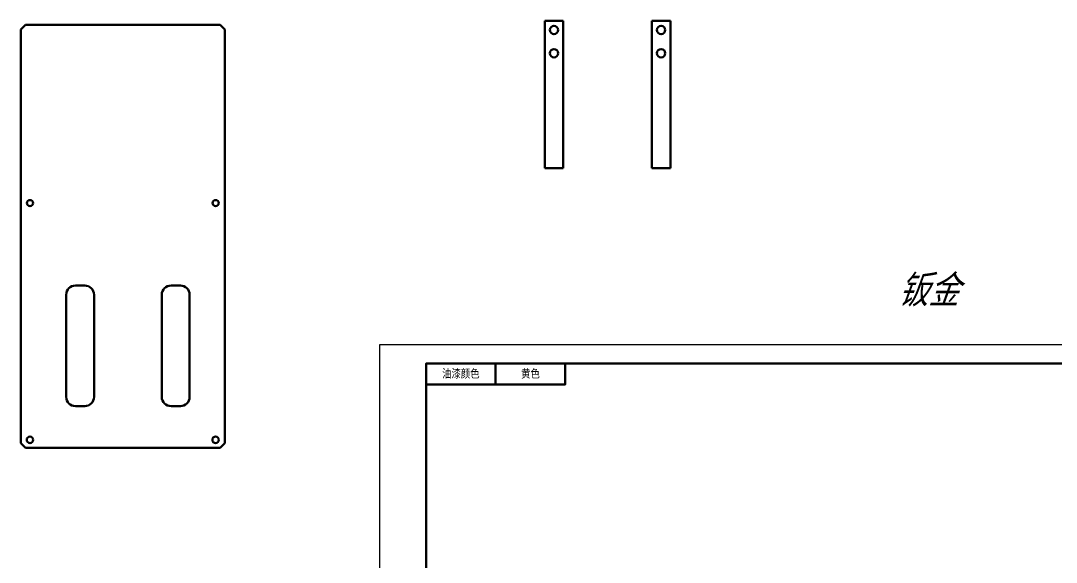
# Model space of a CAD drawing. Header units: inches. Extents: x 17901 to 26602, y 9673 to 14036.
# Drawn here: x 20979 to 22095, y 11827 to 12410 of the extents above; entities that cross this region are included whole.
import ezdxf

# ---------------------------------------------------------------- set-up
doc = ezdxf.new("R2010")
doc.units = ezdxf.units.IN
doc.header["$MEASUREMENT"] = 0
for name, color, linetype, lineweight in [('图框_内框线', 5, 'Continuous', 50), ('标注线', 3, 'Continuous', 25), ('粗实线', 7, 'Continuous', 50)]:
    doc.layers.add(name, color=color, linetype=linetype, lineweight=lineweight)
doc.styles.add('DIM', font='romans.shx', dxfattribs={"width": 0.8, "oblique": 20, "bigfont": 'bigfont.shx'})
doc.styles.add('仿宋体', font='FSGB2312.ttf', dxfattribs={"width": 0.8, "height": 3.5})

msp = doc.modelspace()

# ---------------------------------------------------------------- linework, layer by layer
at = {"layer": 'Defpoints'}
msp.add_lwpolyline([(21365.922, 11220.746), (22553.922, 11220.746), (22553.922, 12060.746), (21365.922, 12060.746)], close=True, dxfattribs=at)
at = {"layer": '图框_内框线'}
msp.add_line((21490.922, 12040.746), (21490.922, 12018.246), dxfattribs=at)
for points in [[(21415.922, 11240.746), (22533.922, 11240.746), (22533.922, 12040.746), (21415.922, 12040.746)], [(21415.922, 12040.746), (21565.922, 12040.746), (21565.922, 12018.246), (21415.922, 12018.246)]]:
    msp.add_lwpolyline(points, close=True, dxfattribs=at)
at = {"layer": '粗实线'}
for p, q in [((21563.738, 12410.105), (21543.738, 12410.105)), ((21543.738, 12410.105), (21543.738, 12251.105)), ((21563.738, 12251.105), (21563.738, 12410.105)), ((21679.19, 12410.105), (21659.19, 12410.105)), ((21659.19, 12410.105), (21659.19, 12251.105)), ((21679.19, 12251.105), (21679.19, 12410.105)), ((20979.217, 12400.623), (20979.217, 12254.623)), ((20984.217, 12405.623), (21194.217, 12405.623)), ((21199.217, 12400.623), (21199.217, 12254.623)), ((20979.217, 12254.623), (20979.217, 11954.823)), ((21199.217, 11954.823), (21199.217, 12254.623)), ((21563.738, 12251.105), (21543.738, 12251.105)), ((21679.19, 12251.105), (21659.19, 12251.105)), ((21028.217, 12004.823), (21028.217, 12114.823)), ((21058.217, 12114.823), (21058.217, 12004.823)), ((21131.217, 12004.823), (21131.217, 12114.823)), ((21161.217, 12114.823), (21161.217, 12004.823)), ((20984.217, 11949.823), (21194.217, 11949.823))]:
    msp.add_line(p, q, dxfattribs=at)
at = {"layer": '粗实线', "ltscale": 0.176777}
for p, q in [((20984.217, 12405.623), (20979.217, 12400.623)), ((21194.217, 12405.623), (21199.217, 12400.623)), ((20984.217, 11949.823), (20979.217, 11954.823)), ((21199.217, 11954.823), (21194.217, 11949.823))]:
    msp.add_line(p, q, dxfattribs=at)
at = {"layer": '粗实线', "ltscale": 0.25}
for p, q in [((21048.217, 12124.823), (21038.217, 12124.823)), ((21151.217, 12124.823), (21141.217, 12124.823)), ((21038.217, 11994.823), (21048.217, 11994.823)), ((21141.217, 11994.823), (21151.217, 11994.823))]:
    msp.add_line(p, q, dxfattribs=at)
at = {"layer": '粗实线'}
for centre, radius in [((21553.738, 12400.105), 4.5), ((21669.19, 12400.105), 4.5), ((21553.738, 12375.105), 4.5), ((21669.19, 12375.105), 4.5), ((20989.217, 12213.623), 3.3), ((21189.217, 12213.623), 3.3), ((20989.217, 11958.623), 3.5), ((21189.217, 11958.623), 3.5)]:
    msp.add_circle(centre, radius, dxfattribs=at)
for centre, start, end in [((21038.217, 12114.823), 90, 180), ((21048.217, 12114.823), 360, 90), ((21141.217, 12114.823), 90, 180), ((21151.217, 12114.823), 360, 90), ((21038.217, 12004.823), 180, 270), ((21048.217, 12004.823), 270, 0), ((21141.217, 12004.823), 180, 270), ((21151.217, 12004.823), 270, 0)]:
    msp.add_arc(centre, 10, start, end, dxfattribs=at)

# ---------------------------------------------------------------- texts
at = {"layer": '标注线'}
for s, insert, char_height, width, attachment_point, style in [('{\\fMicrosoft YaHei|b0|i0|c134|p34;钣金}', (21924.511, 12135.605), 30, 303.82784, 1, 'DIM'), ('油漆颜色', (21453.422, 12029.496), 9, 75, 5, '仿宋体'), ('{\\fSimSun|b0|i0|c134|p2;黄色}', (21528.422, 12029.496), 9, 75, 5, '仿宋体')]:
    msp.add_mtext(s, dxfattribs=dict(at, insert=insert, char_height=char_height, width=width, attachment_point=attachment_point, style=style))

doc.saveas('drawing.dxf')
